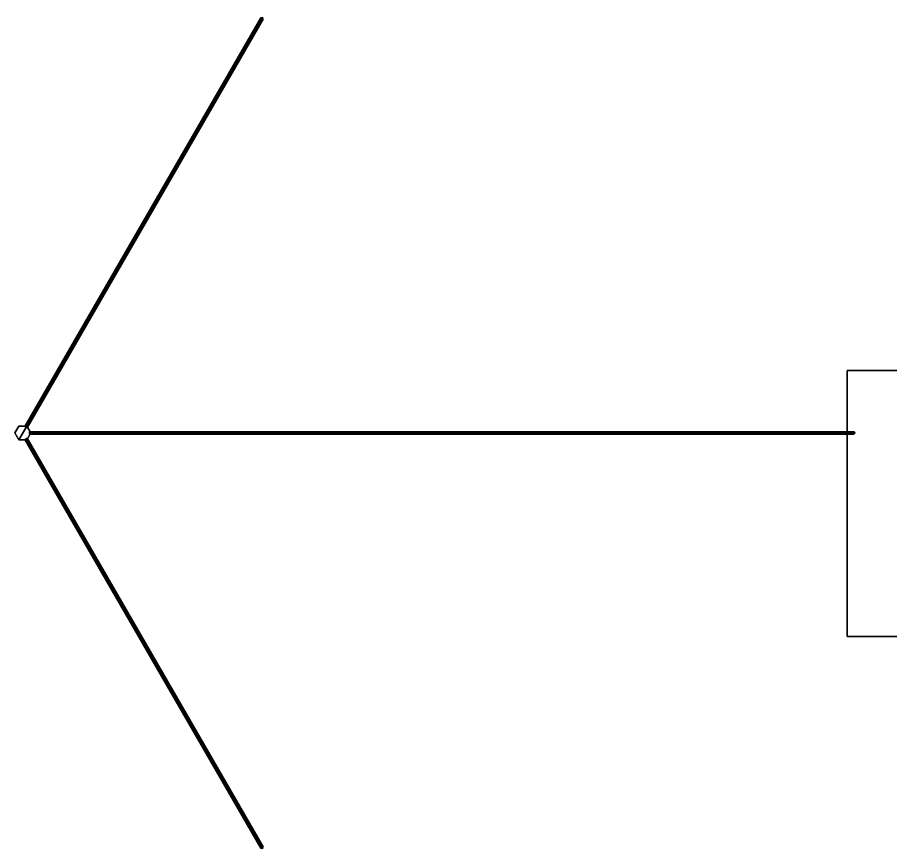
# Model space of a CAD drawing. Header units: millimetres. Extents: x -5.6 to 21, y -2.9 to 7.
# Drawn here: x 3.76 to 10.33, y -2.6 to 3.66 of the extents above; entities that cross this region are included whole.
import ezdxf

# ---------------------------------------------------------------- set-up
doc = ezdxf.new("R2010")
doc.units = ezdxf.units.MM

msp = doc.modelspace()

# ---------------------------------------------------------------- linework, layer by layer
for points in [[(3.8163, 0.5783, 5.49), (3.825, 0.5733, 5.5), (5.605, 3.6564), (5.5913, 3.6527)], [(3.825, 0.5733, 5.48), (3.8163, 0.5783, 5.49), (5.5913, 3.6527), (5.595, 3.639)], [(3.825, 0.5733, 5.5), (3.8337, 0.5683, 5.49), (5.6087, 3.6427), (5.605, 3.6564)], [(3.8337, 0.5683, 5.49), (3.825, 0.5733, 5.48), (5.595, 3.639), (5.6087, 3.6427)], [(11, 1, 2), (11, 1), (10, 1), (10, 1, 2)], [(10, 1), (10, -1), (10, -1, 2), (10, 1, 2)], [(10, 1, 2), (10, -1, 2), (11, -1, 2), (11, 1, 2)], [(3.77, 0.582), (3.74, 0.53), (3.74, 0.53, 5.5), (3.77, 0.582, 5.5)], [(3.77, 0.582, 5.5), (3.74, 0.53, 5.5), (3.77, 0.478, 5.5), (3.83, 0.582, 5.5)], [(3.74, 0.53), (3.77, 0.478), (3.77, 0.478, 5.5), (3.74, 0.53, 5.5)], [(3.83, 0.582), (3.77, 0.582), (3.77, 0.582, 5.5), (3.83, 0.582, 5.5)], [(3.83, 0.582, 5.5), (3.77, 0.478, 5.5), (3.83, 0.478, 5.5), (3.86, 0.53, 5.5)], [(3.86, 0.53), (3.83, 0.582), (3.83, 0.582, 5.5), (3.86, 0.53, 5.5)], [(3.83, 0.478), (3.86, 0.53), (3.86, 0.53, 5.5), (3.83, 0.478, 5.5)], [(3.85, 0.53, 5.48), (3.85, 0.54, 5.49), (10.05, 0.54, 2.1), (10.04, 0.53, 2.09)], [(3.85, 0.54, 5.49), (3.85, 0.53, 5.5), (10.06, 0.53, 2.11), (10.05, 0.54, 2.1)], [(3.85, 0.52, 5.49), (3.85, 0.53, 5.48), (10.04, 0.53, 2.09), (10.05, 0.52, 2.1)], [(3.85, 0.53, 5.5), (3.85, 0.52, 5.49), (10.05, 0.52, 2.1), (10.06, 0.53, 2.11)], [(10.05, 0.54, 2), (10.04, 0.53, 2), (10.04, 0.53, 2.09), (10.05, 0.54, 2.1)], [(10.04, 0.53, 2), (10.05, 0.52, 2), (10.05, 0.52, 2.1), (10.04, 0.53, 2.09)], [(10.06, 0.53, 2), (10.05, 0.54, 2), (10.05, 0.54, 2.1), (10.06, 0.53, 2.11)], [(10.05, 0.52, 2), (10.06, 0.53, 2), (10.06, 0.53, 2.11), (10.05, 0.52, 2.1)], [(3.77, 0.478), (3.83, 0.478), (3.83, 0.478, 5.5), (3.77, 0.478, 5.5)], [(3.825, 0.4867, 5.5), (3.8163, 0.4817, 5.49), (5.5913, -2.5927), (5.605, -2.5964)], [(3.8163, 0.4817, 5.49), (3.825, 0.4867, 5.48), (5.595, -2.579), (5.5913, -2.5927)], [(3.8337, 0.4917, 5.49), (3.825, 0.4867, 5.5), (5.605, -2.5964), (5.6087, -2.5827)], [(3.825, 0.4867, 5.48), (3.8337, 0.4917, 5.49), (5.6087, -2.5827), (5.595, -2.579)], [(10, -1, 2), (10, -1), (11, -1), (11, -1, 2)]]:
    msp.add_3dface(points)

doc.saveas('drawing.dxf')
